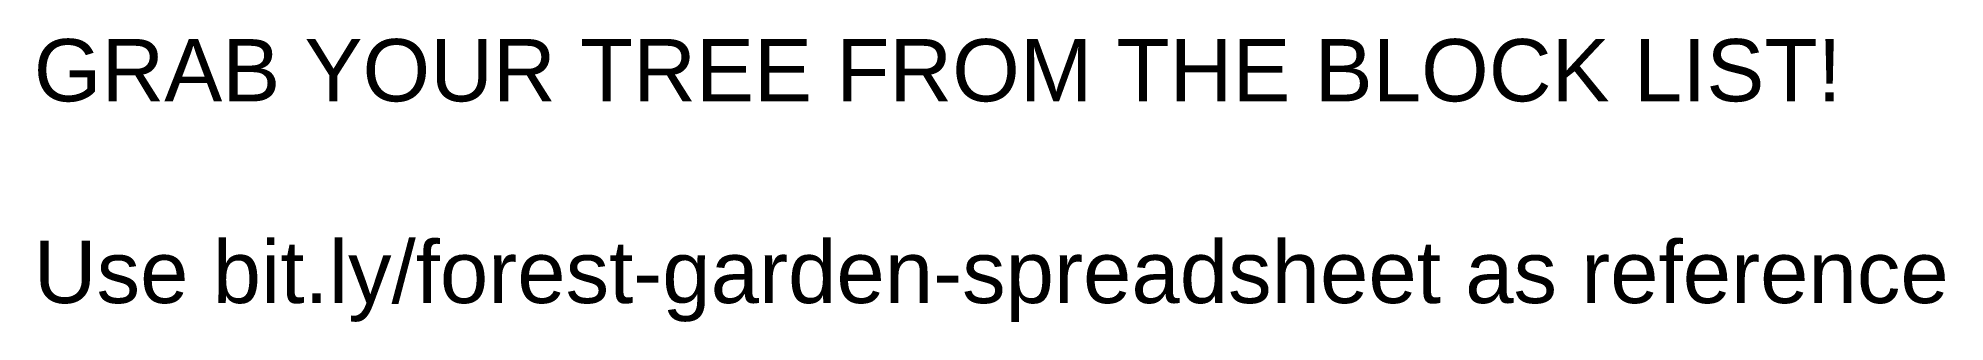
# Model space of a CAD drawing. Header units: metres. Extents: x 0.1 to 61.4, y 3.2 to 12.4.
import ezdxf

# ---------------------------------------------------------------- set-up
doc = ezdxf.new("R2010")
doc.units = ezdxf.units.M
doc.layers.add('Label', color=6, linetype='Continuous', lineweight=25, true_color=0xff00ff)
doc.styles.add('textstyle141', font='')
doc.styles.get('textstyle141').set_extended_font_data('Arial')

msp = doc.modelspace()

# ---------------------------------------------------------------- texts
at = {"layer": 'Label', "insert": (0, 0), "char_height": 2, "attachment_point": 7, "line_spacing_factor": 0.971628, "style": 'textstyle141'}
msp.add_mtext('GRAB YOUR TREE FROM THE BLOCK LIST!\\P\\PUse bit.ly/forest-garden-spreadsheet as reference\\P\\P', dxfattribs=at)

doc.saveas('drawing.dxf')
